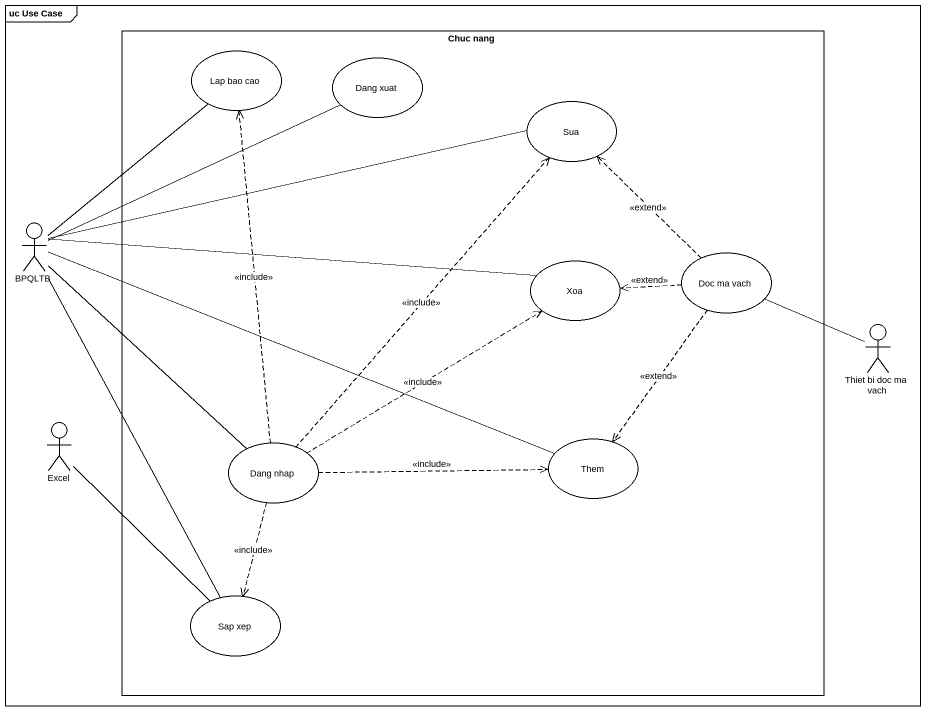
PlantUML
@startuml
mainframe uc Use Case
rectangle "Chuc nang" as Chuc_nang {
  usecase "Lap bao cao" as Lap_bao_cao
  usecase "Dang xuat" as Dang_xuat
  usecase Sua
  usecase "Doc ma vach" as Doc_ma_vach
  usecase Xoa
  usecase "Dang nhap" as Dang_nhap
  usecase Them
  usecase "Sap xep" as Sap_xep
}
actor BPQLTB
actor "Thiet bi doc ma vach" as Thiet_bi_doc_ma_vach
actor Excel
BPQLTB -up- Lap_bao_cao
BPQLTB -right- Dang_xuat
BPQLTB -right- Sua
BPQLTB -right- Xoa
BPQLTB -- Dang_nhap
BPQLTB -right- Them
BPQLTB -- Sap_xep
Doc_ma_vach .up.> Sua : <<extend>>
Doc_ma_vach .left.> Xoa : <<extend>>
Doc_ma_vach ..> Them : <<extend>>
Thiet_bi_doc_ma_vach -left- Doc_ma_vach
Excel -- Sap_xep
Dang_nhap .up.> Lap_bao_cao : <<include>>
Dang_nhap .up.> Sua : <<include>>
Dang_nhap .up.> Xoa : <<include>>
Dang_nhap .right.> Them : <<include>>
Dang_nhap ..> Sap_xep : <<include>>
@enduml
